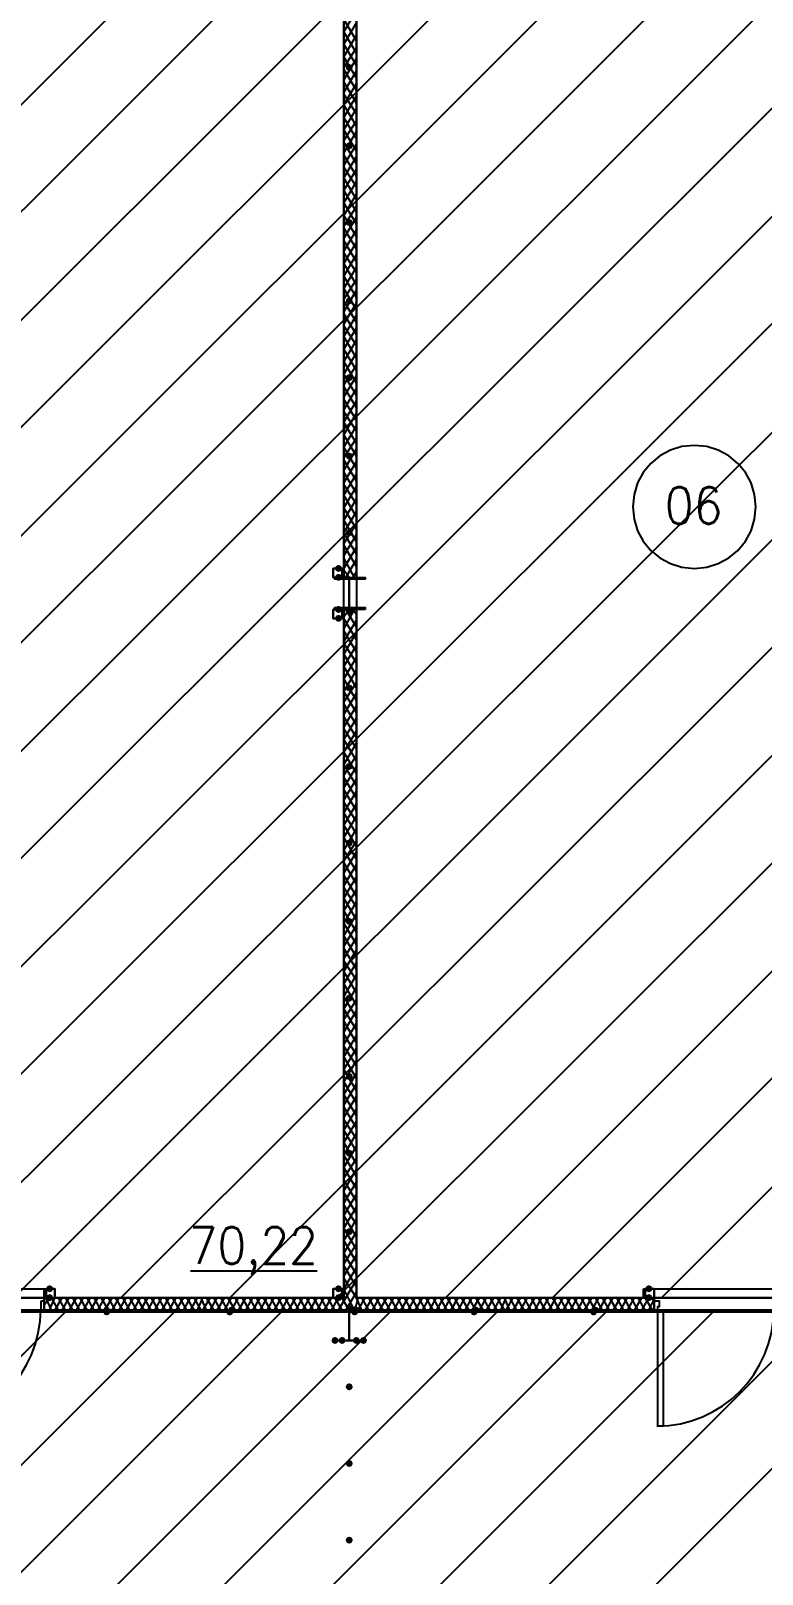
# Model space of a CAD drawing. Header units: millimetres. Extents: x 0 to 420, y 0 to 297.
# Drawn here: x 199.5 to 216.85, y 195.58 to 232.22 of the extents above; entities that cross this region are included whole.
import ezdxf

# ---------------------------------------------------------------- set-up
doc = ezdxf.new("R2010")
doc.units = ezdxf.units.MM
doc.layers.get('0').update_dxf_attribs({"linetype": 'CONTINUOUS'})
doc.styles.get("Standard").update_dxf_attribs({"font": 'STANDARD'})

msp = doc.modelspace()

# ---------------------------------------------------------------- hatches: boundary and pattern name
at = {"true_color": 0x000007}
for points in [[(207.137, 231.351667), (207.112129, 231.291871), (207.052333, 231.267), (206.992538, 231.291871), (206.967667, 231.351667), (206.992537, 231.411462), (207.052333, 231.436333), (207.112129, 231.411463)], [(207.137, 229.489), (207.112129, 229.429204), (207.052333, 229.404333), (206.992538, 229.429204), (206.967667, 229.489), (206.992537, 229.548796), (207.052333, 229.573667), (207.112129, 229.548796)], [(207.137, 227.668667), (207.112129, 227.608871), (207.052333, 227.584), (206.992538, 227.608871), (206.967667, 227.668667), (206.992537, 227.728462), (207.052333, 227.753333), (207.112129, 227.728463)], [(207.137, 225.806), (207.112129, 225.746204), (207.052333, 225.721333), (206.992538, 225.746204), (206.967667, 225.806), (206.992537, 225.865796), (207.052333, 225.890667), (207.112129, 225.865796)], [(207.137, 223.985667), (207.112129, 223.925871), (207.052333, 223.901), (206.992538, 223.925871), (206.967667, 223.985667), (206.992537, 224.045462), (207.052333, 224.070333), (207.112129, 224.045463)], [(207.137, 222.123), (207.112129, 222.063204), (207.052333, 222.038333), (206.992538, 222.063204), (206.967667, 222.123), (206.992537, 222.182796), (207.052333, 222.207667), (207.112129, 222.182796)], [(207.137, 220.302667), (207.112129, 220.242871), (207.052333, 220.218), (206.992538, 220.242871), (206.967667, 220.302667), (206.992537, 220.362462), (207.052333, 220.387333), (207.112129, 220.362463)], [(206.883, 219.456), (206.858129, 219.396204), (206.798333, 219.371333), (206.738538, 219.396204), (206.713667, 219.456), (206.738537, 219.515796), (206.798333, 219.540667), (206.858129, 219.515796)], [(206.883, 219.244333), (206.858129, 219.184537), (206.798333, 219.159667), (206.738538, 219.184537), (206.713667, 219.244333), (206.738537, 219.304129), (206.798333, 219.329), (206.858129, 219.304129)], [(206.883, 218.482333), (206.858129, 218.422537), (206.798333, 218.397667), (206.738538, 218.422537), (206.713667, 218.482333), (206.738537, 218.542129), (206.798333, 218.567), (206.858129, 218.542129)], [(207.137, 218.44), (207.112129, 218.380204), (207.052333, 218.355333), (206.992538, 218.380204), (206.967667, 218.44), (206.992537, 218.499796), (207.052333, 218.524667), (207.112129, 218.499796)], [(206.883, 218.270667), (206.858129, 218.210871), (206.798333, 218.186), (206.738538, 218.210871), (206.713667, 218.270667), (206.738537, 218.330462), (206.798333, 218.355333), (206.858129, 218.330463)], [(207.137, 216.619667), (207.112129, 216.559871), (207.052333, 216.535), (206.992538, 216.559871), (206.967667, 216.619667), (206.992537, 216.679462), (207.052333, 216.704333), (207.112129, 216.679463)], [(207.137, 214.757), (207.112129, 214.697204), (207.052333, 214.672333), (206.992538, 214.697204), (206.967667, 214.757), (206.992537, 214.816796), (207.052333, 214.841667), (207.112129, 214.816796)], [(207.137, 212.936667), (207.112129, 212.876871), (207.052333, 212.852), (206.992538, 212.876871), (206.967667, 212.936667), (206.992537, 212.996462), (207.052333, 213.021333), (207.112129, 212.996463)], [(207.137, 211.074), (207.112129, 211.014204), (207.052333, 210.989333), (206.992538, 211.014204), (206.967667, 211.074), (206.992537, 211.133796), (207.052333, 211.158667), (207.112129, 211.133796)], [(207.137, 209.253667), (207.112129, 209.193871), (207.052333, 209.169), (206.992538, 209.193871), (206.967667, 209.253667), (206.992537, 209.313462), (207.052333, 209.338333), (207.112129, 209.313463)], [(207.137, 207.391), (207.112129, 207.331204), (207.052333, 207.306333), (206.992538, 207.331204), (206.967667, 207.391), (206.992537, 207.450796), (207.052333, 207.475667), (207.112129, 207.450796)], [(207.137, 205.570667), (207.112129, 205.510871), (207.052333, 205.486), (206.992538, 205.510871), (206.967667, 205.570667), (206.992537, 205.630462), (207.052333, 205.655333), (207.112129, 205.630463)], [(207.137, 203.708), (207.112129, 203.648204), (207.052333, 203.623333), (206.992538, 203.648204), (206.967667, 203.708), (206.992537, 203.767796), (207.052333, 203.792667), (207.112129, 203.767796)], [(200.025, 202.353333), (200.000129, 202.293537), (199.940333, 202.268667), (199.880538, 202.293537), (199.855667, 202.353333), (199.880537, 202.413129), (199.940333, 202.438), (200.000129, 202.413129)], [(206.883, 202.353333), (206.858129, 202.293537), (206.798333, 202.268667), (206.738538, 202.293537), (206.713667, 202.353333), (206.738537, 202.413129), (206.798333, 202.438), (206.858129, 202.413129)], [(214.249, 202.353333), (214.224129, 202.293537), (214.164333, 202.268667), (214.104537, 202.293537), (214.079667, 202.353333), (214.104537, 202.413129), (214.164333, 202.438), (214.224129, 202.413129)], [(200.025, 202.141667), (200.000129, 202.081871), (199.940333, 202.057), (199.880538, 202.081871), (199.855667, 202.141667), (199.880537, 202.201462), (199.940333, 202.226333), (200.000129, 202.201463)], [(206.883, 202.141667), (206.858129, 202.081871), (206.798333, 202.057), (206.738538, 202.081871), (206.713667, 202.141667), (206.738537, 202.201462), (206.798333, 202.226333), (206.858129, 202.201463)], [(207.137, 201.887667), (207.112129, 201.827871), (207.052333, 201.803), (206.992538, 201.827871), (206.967667, 201.887667), (206.992537, 201.947462), (207.052333, 201.972333), (207.112129, 201.947463)], [(214.249, 202.141667), (214.224129, 202.081871), (214.164333, 202.057), (214.104537, 202.081871), (214.079667, 202.141667), (214.104537, 202.201462), (214.164333, 202.226333), (214.224129, 202.201463)], [(206.798333, 201.125667), (206.773462, 201.065871), (206.713667, 201.041), (206.653871, 201.065871), (206.629, 201.125667), (206.653871, 201.185462), (206.713667, 201.210333), (206.773462, 201.185463)], [(206.967667, 201.125667), (206.942796, 201.065871), (206.883, 201.041), (206.823204, 201.065871), (206.798333, 201.125667), (206.823204, 201.185462), (206.883, 201.210333), (206.942796, 201.185463)], [(207.306333, 201.125667), (207.281462, 201.065871), (207.221667, 201.041), (207.161871, 201.065871), (207.137, 201.125667), (207.161871, 201.185462), (207.221667, 201.210333), (207.281462, 201.185463)], [(207.475667, 201.125667), (207.450796, 201.065871), (207.391, 201.041), (207.331204, 201.065871), (207.306333, 201.125667), (207.331204, 201.185462), (207.391, 201.210333), (207.450796, 201.185463)], [(207.137, 200.025), (207.112129, 199.965204), (207.052333, 199.940333), (206.992538, 199.965204), (206.967667, 200.025), (206.992537, 200.084796), (207.052333, 200.109667), (207.112129, 200.084796)], [(207.137, 198.204667), (207.112129, 198.144871), (207.052333, 198.12), (206.992538, 198.144871), (206.967667, 198.204667), (206.992537, 198.264462), (207.052333, 198.289333), (207.112129, 198.264463)], [(207.137, 196.384333), (207.112129, 196.324537), (207.052333, 196.299667), (206.992538, 196.324537), (206.967667, 196.384333), (206.992537, 196.444129), (207.052333, 196.469), (207.112129, 196.444129)]]:
    msp.add_hatch(color=0, dxfattribs=at).paths.add_polyline_path(points, flags=0)
at = {"true_color": 0x0000fe}
for points in [[(201.379667, 201.845333), (201.354796, 201.785537), (201.295, 201.760667), (201.235204, 201.785537), (201.210333, 201.845333), (201.235204, 201.905129), (201.295, 201.93), (201.354796, 201.905129)], [(204.343, 201.845333), (204.318129, 201.785537), (204.258333, 201.760667), (204.198537, 201.785537), (204.173667, 201.845333), (204.198537, 201.905129), (204.258333, 201.93), (204.318129, 201.905129)], [(207.306333, 201.845333), (207.281462, 201.785537), (207.221667, 201.760667), (207.161871, 201.785537), (207.137, 201.845333), (207.161871, 201.905129), (207.221667, 201.93), (207.281462, 201.905129)], [(210.142667, 201.845333), (210.117796, 201.785537), (210.058, 201.760667), (209.998204, 201.785537), (209.973333, 201.845333), (209.998204, 201.905129), (210.058, 201.93), (210.117796, 201.905129)], [(212.979, 201.845333), (212.954129, 201.785537), (212.894333, 201.760667), (212.834538, 201.785537), (212.809667, 201.845333), (212.834537, 201.905129), (212.894333, 201.93), (212.954129, 201.905129)], [(201.379667, 201.803), (201.354796, 201.743204), (201.295, 201.718333), (201.235204, 201.743204), (201.210333, 201.803), (201.235204, 201.862796), (201.295, 201.887667), (201.354796, 201.862796)], [(204.300667, 201.803), (204.275796, 201.743204), (204.216, 201.718333), (204.156204, 201.743204), (204.131333, 201.803), (204.156204, 201.862796), (204.216, 201.887667), (204.275796, 201.862796)], [(207.264, 201.803), (207.239129, 201.743204), (207.179333, 201.718333), (207.119538, 201.743204), (207.094667, 201.803), (207.119537, 201.862796), (207.179333, 201.887667), (207.239129, 201.862796)], [(210.100333, 201.803), (210.075462, 201.743204), (210.015667, 201.718333), (209.955871, 201.743204), (209.931, 201.803), (209.955871, 201.862796), (210.015667, 201.887667), (210.075462, 201.862796)], [(212.936667, 201.803), (212.911796, 201.743204), (212.852, 201.718333), (212.792204, 201.743204), (212.767333, 201.803), (212.792204, 201.862796), (212.852, 201.887667), (212.911796, 201.862796)]]:
    msp.add_hatch(color=0, dxfattribs=at).paths.add_polyline_path(points, flags=0)
at = {"true_color": 0x000007}
h = msp.add_hatch(color=0, dxfattribs=at)
h.paths.add_polyline_path([(207.179333, 201.845333), (199.813333, 201.845333), (207.179333, 201.803)], flags=0)
h.paths.add_polyline_path([(199.813333, 201.845333), (207.179333, 201.803), (199.813333, 201.803)], flags=0)
h = msp.add_hatch(color=0, dxfattribs=at)
h.paths.add_polyline_path([(214.291333, 201.845333), (207.221667, 201.845333), (214.291333, 201.803)], flags=0)
h.paths.add_polyline_path([(207.221667, 201.845333), (214.291333, 201.803), (207.221667, 201.803)], flags=0)

# ---------------------------------------------------------------- linework, layer by layer
at = {"color": 0, "true_color": 0x000006}
msp.add_lwpolyline([(242.527667, 236.600999), (258.572001, 236.600999), (258.572001, 201.845333), (392.938, 201.845333), (392.938, 154.728333), (258.572001, 154.728333), (258.572001, 119.972666), (242.485334, 119.972666), (242.485334, 154.770666), (108.161668, 154.770666), (108.161668, 201.802999), (242.189001, 201.802999), (242.527667, 201.802999)], close=True, dxfattribs=at)
at = {"color": 0, "true_color": 0x000002}
for points in [[(170.899668, 202.141666), (205.401334, 236.600999)], [(173.439668, 202.141666), (207.941334, 236.600999)], [(176.022001, 202.141666), (210.523668, 236.600999)], [(178.562001, 202.141666), (213.063667, 236.600999)], [(181.144334, 202.141666), (215.646001, 236.600999)], [(183.684334, 202.141666), (218.186001, 236.600999)], [(186.266668, 202.141666), (220.768334, 236.600999)], [(188.806668, 202.141666), (223.308334, 236.600999)], [(191.389001, 202.141666), (225.890667, 236.600999)], [(193.929001, 202.141666), (228.430667, 236.600999)], [(196.511334, 202.141666), (231.013001, 236.600999)], [(199.093668, 202.141666), (233.553001, 236.600999)], [(201.633668, 202.141666), (236.135334, 236.600999)], [(204.216001, 202.141666), (238.675334, 236.600999)], [(206.756001, 202.141666), (241.257667, 236.600999)], [(209.338334, 202.141666), (242.189001, 234.992332)], [(211.878334, 202.141666), (242.189001, 232.452332)], [(214.460667, 202.141666), (242.189001, 229.869999)]]:
    msp.add_lwpolyline(points, dxfattribs=at)
at = {"color": 0, "true_color": 0x00002b}
for points in [[(206.925333, 202.141667), (206.925333, 236.601), (189.822667, 236.601), (189.822667, 202.141667)], [(207.221667, 202.141667), (224.324333, 202.141667), (224.324333, 236.601), (207.221667, 236.601)]]:
    msp.add_lwpolyline(points, close=True, dxfattribs=at)
at = {"color": 0, "true_color": 0x000007}
for points in [[(207.221667, 219.244333), (207.221667, 235.881333), (206.925333, 235.881333), (206.925333, 219.244333)], [(206.925333, 219.244333), (206.671333, 219.244333), (206.671333, 219.456), (206.925333, 219.456)], [(206.883, 219.244333), (206.883, 219.456), (206.671333, 219.456), (206.671333, 219.244333)], [(207.433333, 218.482333), (206.713667, 218.482333), (206.713667, 218.524667), (207.052333, 218.524667), (207.052333, 219.202), (206.713667, 219.202), (206.713667, 219.244333), (207.433333, 219.244333), (207.433333, 219.202), (207.052333, 219.202), (207.052333, 218.524667), (207.433333, 218.524667)], [(206.925333, 218.270667), (206.671333, 218.270667), (206.671333, 218.482333), (206.925333, 218.482333)], [(206.883, 218.270667), (206.883, 218.482333), (206.671333, 218.482333), (206.671333, 218.270667)], [(199.813333, 202.353333), (200.067333, 202.353333), (200.067333, 202.141667), (199.813333, 202.141667)], [(199.855667, 202.353333), (199.855667, 202.141667), (200.067333, 202.141667), (200.067333, 202.353333)], [(206.925333, 202.141667), (206.671333, 202.141667), (206.671333, 202.353333), (206.925333, 202.353333)], [(206.883, 202.141667), (206.883, 202.353333), (206.671333, 202.353333), (206.671333, 202.141667)], [(214.037333, 202.353333), (214.291333, 202.353333), (214.291333, 202.141667), (214.037333, 202.141667)], [(214.079667, 202.353333), (214.079667, 202.141667), (214.291333, 202.141667), (214.291333, 202.353333)], [(199.728667, 202.057), (199.728667, 201.93), (199.728667, 201.845333), (199.813333, 201.845333), (199.813333, 202.057)], [(214.291333, 202.057), (214.291333, 201.845333), (214.376, 201.845333), (214.376, 201.93), (214.418333, 201.93), (214.418333, 202.057)], [(207.179333, 201.845333), (199.813333, 201.845333), (207.179333, 201.803)], [(199.813333, 201.845333), (207.179333, 201.803), (199.813333, 201.803)], [(199.813333, 201.803), (207.179333, 201.803), (207.179333, 201.845333), (199.813333, 201.845333)], [(199.813333, 201.803), (207.179333, 201.803), (207.179333, 201.845333), (199.813333, 201.845333)], [(207.433333, 201.125667), (206.713667, 201.125667), (207.052333, 201.125667), (207.052333, 201.803), (206.713667, 201.803), (206.713667, 201.845333), (207.433333, 201.845333), (207.433333, 201.803), (207.052333, 201.803), (207.052333, 201.125667)], [(214.291333, 201.845333), (207.221667, 201.845333), (214.291333, 201.803)], [(207.221667, 201.845333), (214.291333, 201.803), (207.221667, 201.803)], [(214.291333, 201.845333), (214.291333, 201.803), (207.221667, 201.803), (207.221667, 201.845333), (214.291333, 201.845333), (207.221667, 201.845333), (207.221667, 201.803), (214.291333, 201.803)], [(214.376, 199.093667), (214.376, 201.845333), (214.503, 201.845333), (214.503, 199.093667)]]:
    msp.add_lwpolyline(points, close=True, dxfattribs=at)
for points in [[(206.925333, 232.198333), (207.221667, 232.706333)], [(207.221667, 231.986667), (206.925333, 232.494667)], [(206.925333, 231.902), (207.221667, 232.41)], [(207.221667, 231.690333), (206.925333, 232.198333)], [(206.925333, 231.605667), (207.221667, 232.113667)], [(207.221667, 231.394), (206.925333, 231.902)], [(206.925333, 231.351667), (207.221667, 231.817333)], [(207.221667, 231.097667), (206.925333, 231.605667)], [(206.925333, 231.055333), (207.221667, 231.563333)], [(207.221667, 230.801333), (206.925333, 231.309333)], [(206.925333, 230.759), (207.221667, 231.267)], [(207.221667, 230.505), (206.925333, 231.013)], [(206.925333, 230.462667), (207.221667, 230.970667)], [(207.221667, 230.251), (206.925333, 230.716667)], [(206.925333, 230.166333), (207.221667, 230.674333)], [(207.221667, 229.954667), (206.925333, 230.462667)], [(206.925333, 229.87), (207.221667, 230.378)], [(207.221667, 229.658333), (206.925333, 230.166333)], [(206.925333, 229.616), (207.221667, 230.081667)], [(207.221667, 229.362), (206.925333, 229.87)], [(206.925333, 229.319667), (207.221667, 229.827667)], [(207.221667, 229.065667), (206.925333, 229.573667)], [(206.925333, 229.023333), (207.221667, 229.531333)], [(207.221667, 228.769333), (206.925333, 229.277333)], [(206.925333, 228.727), (207.221667, 229.235)], [(207.221667, 228.515333), (206.925333, 228.981)], [(206.925333, 228.430667), (207.221667, 228.938667)], [(207.221667, 228.219), (206.925333, 228.727)], [(206.925333, 228.134333), (207.221667, 228.642333)], [(207.221667, 227.922667), (206.925333, 228.430667)], [(206.925333, 227.838), (207.221667, 228.346)], [(207.221667, 227.626333), (206.925333, 228.134333)], [(206.925333, 227.584), (207.221667, 228.049667)], [(207.221667, 227.33), (206.925333, 227.838)], [(206.925333, 227.287667), (207.221667, 227.795667)], [(207.221667, 227.033667), (206.925333, 227.541667)], [(206.925333, 226.991333), (207.221667, 227.499333)], [(207.221667, 226.737333), (206.925333, 227.245333)], [(206.925333, 226.695), (207.221667, 227.203)], [(207.221667, 226.483333), (206.925333, 226.949)], [(206.925333, 226.398667), (207.221667, 226.906667)], [(207.221667, 226.187), (206.925333, 226.695)], [(206.925333, 226.102333), (207.221667, 226.610333)], [(207.221667, 225.890667), (206.925333, 226.398667)], [(206.925333, 225.848333), (207.221667, 226.314)], [(207.221667, 225.594333), (206.925333, 226.102333)], [(206.925333, 225.552), (207.221667, 226.06)], [(207.221667, 225.298), (206.925333, 225.806)], [(206.925333, 225.255667), (207.221667, 225.763667)], [(207.221667, 225.001667), (206.925333, 225.509667)], [(206.925333, 224.959333), (207.221667, 225.467333)], [(207.221667, 224.747667), (206.925333, 225.213333)], [(206.925333, 224.663), (207.221667, 225.171)], [(207.221667, 224.451333), (206.925333, 224.959333)], [(206.925333, 224.366667), (207.221667, 224.874667)], [(207.221667, 224.155), (206.925333, 224.663)], [(206.925333, 224.070333), (207.221667, 224.578333)], [(207.221667, 223.858667), (206.925333, 224.366667)], [(206.925333, 223.816333), (207.221667, 224.282)], [(207.221667, 223.562333), (206.925333, 224.070333)], [(206.925333, 223.52), (207.221667, 224.028)], [(207.221667, 223.266), (206.925333, 223.774)], [(206.925333, 223.223667), (207.221667, 223.731667)], [(207.221667, 222.969667), (206.925333, 223.477667)], [(206.925333, 222.927333), (207.221667, 223.435333)], [(207.221667, 222.715667), (206.925333, 223.181333)], [(206.925333, 222.631), (207.221667, 223.139)], [(207.221667, 222.419333), (206.925333, 222.927333)], [(206.925333, 222.334667), (207.221667, 222.842667)], [(207.221667, 222.123), (206.925333, 222.631)], [(206.925333, 222.080667), (207.221667, 222.546333)], [(207.221667, 221.826667), (206.925333, 222.334667)], [(206.925333, 221.784333), (207.221667, 222.292333)], [(216.704333, 220.9165), (216.674661, 221.210844), (216.589561, 221.484996), (216.454905, 221.733083), (216.276566, 221.949232), (216.060416, 222.127572), (215.812329, 222.262228), (215.538177, 222.347328), (215.243833, 222.377), (214.94949, 222.347328), (214.675338, 222.262228), (214.427251, 222.127572), (214.211101, 221.949232), (214.032762, 221.733083), (213.898106, 221.484996), (213.813005, 221.210844), (213.783333, 220.9165)], [(207.221667, 221.530333), (206.925333, 222.038333)], [(206.925333, 221.488), (207.221667, 221.996)], [(207.221667, 221.234), (206.925333, 221.742)], [(206.925333, 221.191667), (207.221667, 221.699667)], [(207.221667, 220.98), (206.925333, 221.445667)], [(206.925333, 220.895333), (207.221667, 221.403333)], [(207.221667, 220.683667), (206.925333, 221.191667)], [(206.925333, 220.599), (207.221667, 221.107)], [(207.221667, 220.387333), (206.925333, 220.895333)], [(206.925333, 220.302667), (207.221667, 220.810667)], [(207.221667, 220.091), (206.925333, 220.599)], [(213.783333, 220.9165), (213.813005, 220.622156), (213.898106, 220.348004), (214.032762, 220.099917), (214.211101, 219.883768), (214.427251, 219.705428), (214.675338, 219.570772), (214.94949, 219.485672), (215.243833, 219.456), (215.538177, 219.485672), (215.812329, 219.570772), (216.060416, 219.705428), (216.276566, 219.883768), (216.454905, 220.099917), (216.589561, 220.348004), (216.674661, 220.622156), (216.704333, 220.9165)], [(206.925333, 220.048667), (207.221667, 220.514333)], [(207.221667, 219.794667), (206.925333, 220.302667)], [(206.925333, 219.752333), (207.221667, 220.260333)], [(207.221667, 219.498333), (206.925333, 220.006333)], [(206.925333, 219.456), (207.221667, 219.964)], [(207.179333, 219.244333), (206.925333, 219.71)], [(206.967667, 219.244333), (207.221667, 219.667667)], [(206.713667, 219.202), (206.713667, 219.244333)], [(206.883, 219.202), (206.883, 219.244333)], [(207.052333, 219.244333), (206.925333, 219.413667)], [(207.052333, 218.482333), (207.052333, 219.244333)], [(207.137, 219.244333), (207.221667, 219.371333)], [(207.221667, 219.202), (207.221667, 219.244333)], [(207.391, 219.202), (207.391, 219.244333)], [(206.713667, 218.482333), (206.713667, 218.524667)], [(206.883, 218.482333), (206.883, 218.524667)], [(206.925333, 218.313), (207.052333, 218.482333)], [(206.925333, 218.016667), (207.179333, 218.482333)], [(207.221667, 202.141667), (207.221667, 218.482333), (206.925333, 218.482333), (206.925333, 202.141667)], [(207.221667, 218.059), (206.967667, 218.482333)], [(207.221667, 218.355333), (207.137, 218.482333)], [(207.221667, 218.482333), (207.221667, 218.524667)], [(207.391, 218.482333), (207.391, 218.524667)], [(207.221667, 217.762667), (206.925333, 218.270667)], [(206.925333, 217.720333), (207.221667, 218.228333)], [(207.221667, 217.466333), (206.925333, 217.974333)], [(206.925333, 217.424), (207.221667, 217.932)], [(207.221667, 217.212333), (206.925333, 217.678)], [(206.925333, 217.127667), (207.221667, 217.635667)], [(207.221667, 216.916), (206.925333, 217.424)], [(206.925333, 216.831333), (207.221667, 217.339333)], [(207.221667, 216.619667), (206.925333, 217.127667)], [(206.925333, 216.535), (207.221667, 217.043)], [(207.221667, 216.323333), (206.925333, 216.831333)], [(206.925333, 216.281), (207.221667, 216.746667)], [(207.221667, 216.027), (206.925333, 216.535)], [(206.925333, 215.984667), (207.221667, 216.492667)], [(207.221667, 215.730667), (206.925333, 216.238667)], [(206.925333, 215.688333), (207.221667, 216.196333)], [(207.221667, 215.434333), (206.925333, 215.942333)], [(206.925333, 215.392), (207.221667, 215.9)], [(207.221667, 215.180333), (206.925333, 215.646)], [(206.925333, 215.095667), (207.221667, 215.603667)], [(207.221667, 214.884), (206.925333, 215.392)], [(206.925333, 214.799333), (207.221667, 215.307333)], [(207.221667, 214.587667), (206.925333, 215.095667)], [(206.925333, 214.545333), (207.221667, 215.011)], [(207.221667, 214.291333), (206.925333, 214.799333)], [(206.925333, 214.249), (207.221667, 214.757)], [(207.221667, 213.995), (206.925333, 214.503)], [(206.925333, 213.952667), (207.221667, 214.460667)], [(207.221667, 213.698667), (206.925333, 214.206667)], [(206.925333, 213.656333), (207.221667, 214.164333)], [(207.221667, 213.444667), (206.925333, 213.910333)], [(206.925333, 213.36), (207.221667, 213.868)], [(207.221667, 213.148333), (206.925333, 213.656333)], [(206.925333, 213.063667), (207.221667, 213.571667)], [(207.221667, 212.852), (206.925333, 213.36)], [(206.925333, 212.767333), (207.221667, 213.275333)], [(207.221667, 212.555667), (206.925333, 213.063667)], [(206.925333, 212.513333), (207.221667, 212.979)], [(207.221667, 212.259333), (206.925333, 212.767333)], [(206.925333, 212.217), (207.221667, 212.725)], [(207.221667, 211.963), (206.925333, 212.471)], [(206.925333, 211.920667), (207.221667, 212.428667)], [(207.221667, 211.666667), (206.925333, 212.174667)], [(206.925333, 211.624333), (207.221667, 212.132333)], [(207.221667, 211.412667), (206.925333, 211.878333)], [(206.925333, 211.328), (207.221667, 211.836)], [(207.221667, 211.116333), (206.925333, 211.624333)], [(206.925333, 211.031667), (207.221667, 211.539667)], [(207.221667, 210.82), (206.925333, 211.328)], [(206.925333, 210.735333), (207.221667, 211.243333)], [(207.221667, 210.523667), (206.925333, 211.031667)], [(206.925333, 210.481333), (207.221667, 210.989333)], [(207.221667, 210.227333), (206.925333, 210.735333)], [(206.925333, 210.185), (207.221667, 210.693)], [(207.221667, 209.931), (206.925333, 210.439)], [(206.925333, 209.888667), (207.221667, 210.396667)], [(207.221667, 209.677), (206.925333, 210.142667)], [(206.925333, 209.592333), (207.221667, 210.100333)], [(207.221667, 209.380667), (206.925333, 209.888667)], [(206.925333, 209.296), (207.221667, 209.804)], [(207.221667, 209.084333), (206.925333, 209.592333)], [(206.925333, 208.999667), (207.221667, 209.507667)], [(207.221667, 208.788), (206.925333, 209.296)], [(206.925333, 208.745667), (207.221667, 209.211333)], [(207.221667, 208.491667), (206.925333, 208.999667)], [(206.925333, 208.449333), (207.221667, 208.957333)], [(207.221667, 208.195333), (206.925333, 208.703333)], [(206.925333, 208.153), (207.221667, 208.661)], [(207.221667, 207.899), (206.925333, 208.407)], [(206.925333, 207.856667), (207.221667, 208.364667)], [(207.221667, 207.645), (206.925333, 208.110667)], [(206.925333, 207.560333), (207.221667, 208.068333)], [(207.221667, 207.348667), (206.925333, 207.856667)], [(206.925333, 207.264), (207.221667, 207.772)], [(207.221667, 207.052333), (206.925333, 207.560333)], [(206.925333, 206.967667), (207.221667, 207.475667)], [(207.221667, 206.756), (206.925333, 207.264)], [(206.925333, 206.713667), (207.221667, 207.221667)], [(207.221667, 206.459667), (206.925333, 206.967667)], [(206.925333, 206.417333), (207.221667, 206.925333)], [(207.221667, 206.163333), (206.925333, 206.671333)], [(206.925333, 206.121), (207.221667, 206.629)], [(207.221667, 205.909333), (206.925333, 206.375)], [(206.925333, 205.824667), (207.221667, 206.332667)], [(207.221667, 205.613), (206.925333, 206.121)], [(206.925333, 205.528333), (207.221667, 206.036333)], [(207.221667, 205.316667), (206.925333, 205.824667)], [(206.925333, 205.232), (207.221667, 205.74)], [(207.221667, 205.020333), (206.925333, 205.528333)], [(206.925333, 204.978), (207.221667, 205.443667)], [(207.221667, 204.724), (206.925333, 205.232)], [(206.925333, 204.681667), (207.221667, 205.189667)], [(207.221667, 204.427667), (206.925333, 204.935667)], [(206.925333, 204.385333), (207.221667, 204.893333)], [(207.221667, 204.131333), (206.925333, 204.639333)], [(206.925333, 204.089), (207.221667, 204.597)], [(207.221667, 203.877333), (206.925333, 204.343)], [(206.925333, 203.792667), (207.221667, 204.300667)], [(207.221667, 203.581), (206.925333, 204.089)], [(206.925333, 203.496333), (207.221667, 204.004333)], [(207.221667, 203.284667), (206.925333, 203.792667)], [(206.925333, 203.2), (207.221667, 203.708)], [(207.221667, 202.988333), (206.925333, 203.496333)], [(206.925333, 202.946), (207.221667, 203.411667)], [(207.221667, 202.692), (206.925333, 203.2)], [(206.925333, 202.649667), (207.221667, 203.157667)], [(203.284667, 202.776667), (206.290333, 202.776667)], [(207.221667, 202.395667), (206.925333, 202.903667)], [(206.925333, 202.353333), (207.221667, 202.861333)], [(198.374, 202.353333), (199.813333, 202.353333), (199.813333, 202.226333)], [(207.221667, 202.141667), (206.925333, 202.607333)], [(206.925333, 202.057), (207.221667, 202.565)], [(207.179333, 201.845333), (206.925333, 202.353333)], [(206.967667, 201.845333), (207.221667, 202.268667)], [(214.291333, 202.226333), (214.291333, 202.353333), (215.773, 202.353333)], [(215.773, 202.353333), (217.212333, 202.353333), (217.212333, 202.226333)], [(199.813333, 202.226333), (199.813333, 202.141667), (198.374, 202.141667)], [(199.813333, 201.972333), (199.940333, 202.141667)], [(199.813333, 201.845333), (199.813333, 202.057), (199.813333, 202.141667)], [(199.813333, 202.141667), (199.813333, 202.057), (199.813333, 201.845333), (199.813333, 202.057)], [(206.925333, 202.141667), (199.813333, 202.141667)], [(199.982667, 201.845333), (199.855667, 202.141667)], [(199.940333, 201.845333), (200.067333, 202.141667)], [(200.152, 201.845333), (199.982667, 202.141667)], [(200.067333, 201.845333), (200.236667, 202.141667)], [(200.321333, 201.845333), (200.152, 202.141667)], [(200.236667, 201.845333), (200.406, 202.141667)], [(200.490667, 201.845333), (200.321333, 202.141667)], [(200.406, 201.845333), (200.575333, 202.141667)], [(200.66, 201.845333), (200.490667, 202.141667)], [(200.575333, 201.845333), (200.744667, 202.141667)], [(200.829333, 201.845333), (200.66, 202.141667)], [(200.744667, 201.845333), (200.914, 202.141667)], [(200.998667, 201.845333), (200.829333, 202.141667)], [(200.914, 201.845333), (201.083333, 202.141667)], [(201.168, 201.845333), (200.998667, 202.141667)], [(201.083333, 201.845333), (201.252667, 202.141667)], [(201.337333, 201.845333), (201.168, 202.141667)], [(201.252667, 201.845333), (201.422, 202.141667)], [(201.506667, 201.845333), (201.337333, 202.141667)], [(201.422, 201.845333), (201.591333, 202.141667)], [(201.676, 201.845333), (201.506667, 202.141667)], [(201.591333, 201.845333), (201.760667, 202.141667)], [(201.845333, 201.845333), (201.676, 202.141667)], [(201.760667, 201.845333), (201.93, 202.141667)], [(202.014667, 201.845333), (201.845333, 202.141667)], [(201.93, 201.845333), (202.099333, 202.141667)], [(202.184, 201.845333), (202.014667, 202.141667)], [(202.099333, 201.845333), (202.268667, 202.141667)], [(202.353333, 201.845333), (202.184, 202.141667)], [(202.268667, 201.845333), (202.438, 202.141667)], [(202.522667, 201.845333), (202.353333, 202.141667)], [(202.438, 201.845333), (202.607333, 202.141667)], [(202.692, 201.845333), (202.522667, 202.141667)], [(202.607333, 201.845333), (202.776667, 202.141667)], [(202.861333, 201.845333), (202.692, 202.141667)], [(202.776667, 201.845333), (202.946, 202.141667)], [(203.030667, 201.845333), (202.861333, 202.141667)], [(202.946, 201.845333), (203.115333, 202.141667)], [(203.2, 201.845333), (203.030667, 202.141667)], [(203.115333, 201.845333), (203.284667, 202.141667)], [(203.369333, 201.845333), (203.2, 202.141667)], [(203.284667, 201.845333), (203.454, 202.141667)], [(203.538667, 201.845333), (203.369333, 202.141667)], [(203.454, 201.845333), (203.581, 202.141667)], [(203.665667, 201.845333), (203.538667, 202.141667)], [(203.581, 201.845333), (203.750333, 202.141667)], [(203.835, 201.845333), (203.665667, 202.141667)], [(203.750333, 201.845333), (203.919667, 202.141667)], [(204.004333, 201.845333), (203.835, 202.141667)], [(203.919667, 201.845333), (204.089, 202.141667)], [(204.173667, 201.845333), (204.004333, 202.141667)], [(204.089, 201.845333), (204.258333, 202.141667)], [(204.343, 201.845333), (204.173667, 202.141667)], [(204.258333, 201.845333), (204.427667, 202.141667)], [(204.512333, 201.845333), (204.343, 202.141667)], [(204.427667, 201.845333), (204.597, 202.141667)], [(204.681667, 201.845333), (204.512333, 202.141667)], [(204.597, 201.845333), (204.766333, 202.141667)], [(204.851, 201.845333), (204.681667, 202.141667)], [(204.766333, 201.845333), (204.935667, 202.141667)], [(205.020333, 201.845333), (204.851, 202.141667)], [(204.935667, 201.845333), (205.105, 202.141667)], [(205.189667, 201.845333), (205.020333, 202.141667)], [(205.105, 201.845333), (205.274333, 202.141667)], [(205.359, 201.845333), (205.189667, 202.141667)], [(205.274333, 201.845333), (205.443667, 202.141667)], [(205.528333, 201.845333), (205.359, 202.141667)], [(205.443667, 201.845333), (205.613, 202.141667)], [(205.697667, 201.845333), (205.528333, 202.141667)], [(205.613, 201.845333), (205.782333, 202.141667)], [(205.867, 201.845333), (205.697667, 202.141667)], [(205.782333, 201.845333), (205.951667, 202.141667)], [(206.036333, 201.845333), (205.867, 202.141667)], [(205.951667, 201.845333), (206.121, 202.141667)], [(206.205667, 201.845333), (206.036333, 202.141667)], [(206.121, 201.845333), (206.290333, 202.141667)], [(206.375, 201.845333), (206.205667, 202.141667)], [(206.290333, 201.845333), (206.459667, 202.141667)], [(206.544333, 201.845333), (206.375, 202.141667)], [(206.459667, 201.845333), (206.629, 202.141667)], [(206.713667, 201.845333), (206.544333, 202.141667)], [(206.629, 201.845333), (206.798333, 202.141667)], [(206.883, 201.845333), (206.713667, 202.141667)], [(206.798333, 201.845333), (206.925333, 202.057)], [(206.925333, 202.057), (206.883, 202.141667)], [(207.052333, 201.845333), (206.925333, 202.057)], [(207.137, 201.845333), (207.221667, 201.972333)], [(207.221667, 201.972333), (207.264, 202.141667)], [(207.348667, 201.845333), (207.221667, 202.141667)], [(214.291333, 202.141667), (207.221667, 202.141667)], [(207.264, 201.845333), (207.433333, 202.141667)], [(207.518, 201.845333), (207.348667, 202.141667)], [(207.433333, 201.845333), (207.602667, 202.141667)], [(207.687333, 201.845333), (207.518, 202.141667)], [(207.602667, 201.845333), (207.772, 202.141667)], [(207.856667, 201.845333), (207.687333, 202.141667)], [(207.772, 201.845333), (207.941333, 202.141667)], [(208.026, 201.845333), (207.856667, 202.141667)], [(207.941333, 201.845333), (208.110667, 202.141667)], [(208.195333, 201.845333), (208.026, 202.141667)], [(208.110667, 201.845333), (208.28, 202.141667)], [(208.364667, 201.845333), (208.195333, 202.141667)], [(208.28, 201.845333), (208.449333, 202.141667)], [(208.534, 201.845333), (208.364667, 202.141667)], [(208.449333, 201.845333), (208.618667, 202.141667)], [(208.703333, 201.845333), (208.534, 202.141667)], [(208.618667, 201.845333), (208.788, 202.141667)], [(208.872667, 201.845333), (208.703333, 202.141667)], [(208.788, 201.845333), (208.957333, 202.141667)], [(209.042, 201.845333), (208.872667, 202.141667)], [(208.957333, 201.845333), (209.126667, 202.141667)], [(209.211333, 201.845333), (209.042, 202.141667)], [(209.126667, 201.845333), (209.296, 202.141667)], [(209.380667, 201.845333), (209.211333, 202.141667)], [(209.296, 201.845333), (209.465333, 202.141667)], [(209.55, 201.845333), (209.380667, 202.141667)], [(209.465333, 201.845333), (209.634667, 202.141667)], [(209.719333, 201.845333), (209.55, 202.141667)], [(209.634667, 201.845333), (209.804, 202.141667)], [(209.888667, 201.845333), (209.719333, 202.141667)], [(209.804, 201.845333), (209.973333, 202.141667)], [(210.058, 201.845333), (209.888667, 202.141667)], [(209.973333, 201.845333), (210.142667, 202.141667)], [(210.227333, 201.845333), (210.058, 202.141667)], [(210.142667, 201.845333), (210.312, 202.141667)], [(210.396667, 201.845333), (210.227333, 202.141667)], [(210.312, 201.845333), (210.481333, 202.141667)], [(210.566, 201.845333), (210.396667, 202.141667)], [(210.481333, 201.845333), (210.650667, 202.141667)], [(210.735333, 201.845333), (210.566, 202.141667)], [(210.650667, 201.845333), (210.777667, 202.141667)], [(210.862333, 201.845333), (210.735333, 202.141667)], [(210.777667, 201.845333), (210.947, 202.141667)], [(211.031667, 201.845333), (210.862333, 202.141667)], [(210.947, 201.845333), (211.116333, 202.141667)], [(211.201, 201.845333), (211.031667, 202.141667)], [(211.116333, 201.845333), (211.285667, 202.141667)], [(211.370333, 201.845333), (211.201, 202.141667)], [(211.285667, 201.845333), (211.455, 202.141667)], [(211.539667, 201.845333), (211.370333, 202.141667)], [(211.455, 201.845333), (211.624333, 202.141667)], [(211.709, 201.845333), (211.539667, 202.141667)], [(211.624333, 201.845333), (211.793667, 202.141667)], [(211.878333, 201.845333), (211.709, 202.141667)], [(211.793667, 201.845333), (211.963, 202.141667)], [(212.047667, 201.845333), (211.878333, 202.141667)], [(211.963, 201.845333), (212.132333, 202.141667)], [(212.217, 201.845333), (212.047667, 202.141667)], [(212.132333, 201.845333), (212.301667, 202.141667)], [(212.386333, 201.845333), (212.217, 202.141667)], [(212.301667, 201.845333), (212.471, 202.141667)], [(212.555667, 201.845333), (212.386333, 202.141667)], [(212.471, 201.845333), (212.640333, 202.141667)], [(212.725, 201.845333), (212.555667, 202.141667)], [(212.640333, 201.845333), (212.809667, 202.141667)], [(212.894333, 201.845333), (212.725, 202.141667)], [(212.809667, 201.845333), (212.979, 202.141667)], [(213.063667, 201.845333), (212.894333, 202.141667)], [(212.979, 201.845333), (213.148333, 202.141667)], [(213.233, 201.845333), (213.063667, 202.141667)], [(213.148333, 201.845333), (213.317667, 202.141667)], [(213.402333, 201.845333), (213.233, 202.141667)], [(213.317667, 201.845333), (213.487, 202.141667)], [(213.571667, 201.845333), (213.402333, 202.141667)], [(213.487, 201.845333), (213.656333, 202.141667)], [(213.741, 201.845333), (213.571667, 202.141667)], [(213.656333, 201.845333), (213.825667, 202.141667)], [(213.910333, 201.845333), (213.741, 202.141667)], [(213.825667, 201.845333), (213.995, 202.141667)], [(214.079667, 201.845333), (213.910333, 202.141667)], [(213.995, 201.845333), (214.164333, 202.141667)], [(214.249, 201.845333), (214.079667, 202.141667)], [(214.164333, 201.845333), (214.291333, 202.099333)], [(214.291333, 202.014667), (214.249, 202.141667)], [(215.773, 202.141667), (214.291333, 202.141667), (214.291333, 202.226333)], [(214.291333, 201.845333), (214.291333, 202.057), (214.291333, 202.141667)], [(214.291333, 202.141667), (214.291333, 202.057), (214.291333, 201.845333), (214.291333, 202.057)], [(217.212333, 202.226333), (217.212333, 202.141667), (215.773, 202.141667)], [(196.955833, 199.093667), (197.239342, 199.107982), (197.51466, 199.15), (197.780395, 199.218326), (198.035151, 199.311568), (198.277537, 199.42833), (198.506157, 199.567219), (198.719619, 199.726842), (198.916528, 199.905805), (199.095491, 200.102714), (199.255114, 200.316176), (199.394004, 200.544796), (199.510766, 200.787182), (199.604007, 201.041939), (199.672333, 201.307673), (199.714351, 201.582991), (199.728667, 201.8665)], [(199.855667, 201.845333), (199.813333, 201.845333)], [(199.813333, 201.803), (207.179333, 201.803), (199.813333, 201.803), (207.179333, 201.845333)], [(199.813333, 201.845333), (206.925333, 201.845333)], [(206.713667, 201.803), (206.713667, 201.845333)], [(206.883, 201.803), (206.883, 201.845333)], [(206.925333, 201.845333), (207.221667, 201.845333)], [(207.052333, 201.125667), (207.052333, 201.845333)], [(207.221667, 201.845333), (214.291333, 201.845333), (207.221667, 201.803), (214.291333, 201.803)], [(207.221667, 201.803), (207.221667, 201.845333)], [(207.221667, 201.845333), (214.291333, 201.845333)], [(207.391, 201.803), (207.391, 201.845333)], [(214.354833, 199.093667), (214.638342, 199.107982), (214.91366, 199.15), (215.179395, 199.218326), (215.434151, 199.311568), (215.676537, 199.42833), (215.905157, 199.567219), (216.118619, 199.726842), (216.315528, 199.905805), (216.494491, 200.102714), (216.654114, 200.316176), (216.793004, 200.544796), (216.909766, 200.787182), (217.003007, 201.041939), (217.071333, 201.307673), (217.113351, 201.582991), (217.127667, 201.8665)]]:
    msp.add_lwpolyline(points, dxfattribs=at)
at = {"color": 0, "true_color": 0x000008}
msp.add_lwpolyline([(120.734667, 201.845333), (120.734667, 154.728333), (242.189, 154.728333), (242.189, 201.845333)], close=True, dxfattribs=at)
at = {"color": 0, "true_color": 0x000006}
for points in [[(153.289001, 154.770666), (200.321334, 201.802999)], [(155.871334, 154.770666), (202.903668, 201.802999)], [(158.411334, 154.770666), (205.443668, 201.802999)], [(160.993668, 154.770666), (208.026001, 201.802999)], [(163.533668, 154.770666), (210.566001, 201.802999)], [(166.116001, 154.770666), (213.148334, 201.802999)], [(168.656001, 154.770666), (215.688334, 201.802999)], [(171.238334, 154.770666), (218.270667, 201.802999)], [(173.778334, 154.770666), (220.810667, 201.802999)]]:
    msp.add_lwpolyline(points, dxfattribs=at)

# ---------------------------------------------------------------- texts
at = {"color": 0, "true_color": 0x000007, "char_height": 0.872032, "attachment_point": 1}
for s, insert, width in [('06', (214.545337, 221.386363), 1.06581688), ('70,22', (203.24234, 203.818034), 2.76143456)]:
    msp.add_mtext(s, dxfattribs=dict(at, insert=insert, width=width))

doc.saveas('drawing.dxf')
